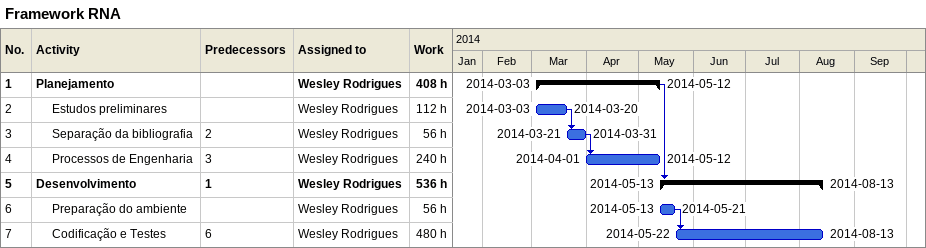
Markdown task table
Framework RNA

| ID | Level | Task | Start | Finish | Predecessors | Resources | Work (h) |
|---|---|---|---|---|---|---|---|
| 1 | 1 | **Planejamento** | 2014-03-03 | 2014-05-12 |  | Wesley Rodrigues | 408 |
| 2 | 2 | Estudos preliminares | 2014-03-03 | 2014-03-20 |  | Wesley Rodrigues | 112 |
| 3 | 2 | Separação da bibliografia | 2014-03-21 | 2014-03-31 | 2 | Wesley Rodrigues | 56 |
| 4 | 2 | Processos de Engenharia | 2014-04-01 | 2014-05-12 | 3 | Wesley Rodrigues | 240 |
| 5 | 1 | **Desenvolvimento** | 2014-05-13 | 2014-08-13 | 1 | Wesley Rodrigues | 536 |
| 6 | 2 | Preparação do ambiente | 2014-05-13 | 2014-05-21 |  | Wesley Rodrigues | 56 |
| 7 | 2 | Codificação e Testes | 2014-05-22 | 2014-08-13 | 6 | Wesley Rodrigues | 480 |
